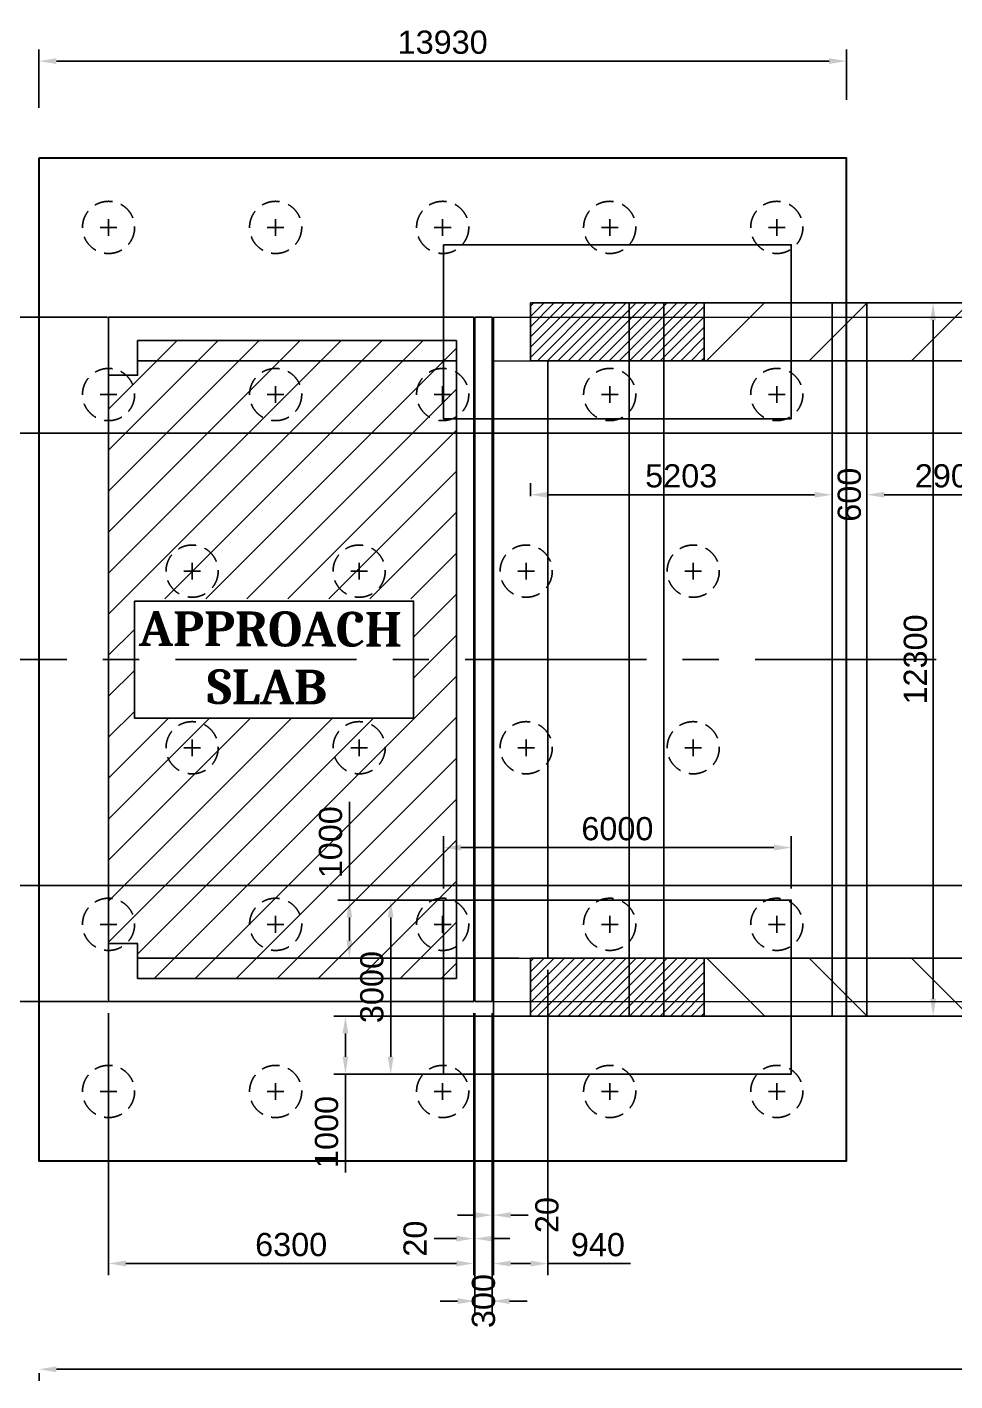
# Model space of a CAD drawing. Header units: millimetres. Extents: x 1231188 to 3899118, y -5478610 to -489530.
# Drawn here: x 3089861 to 3105870, y -2984878 to -2961532 of the extents above; entities that cross this region are included whole.
import ezdxf

# ---------------------------------------------------------------- set-up
doc = ezdxf.new("R2010")
doc.units = ezdxf.units.MM
doc.header["$LTSCALE"] = 25
doc.header["$MEASUREMENT"] = 0
doc.header["$PDMODE"] = 3
doc.linetypes.add('CENTER', pattern=[2, 1.25, -0.25, 0.25, -0.25])
doc.linetypes.add('DASHED', pattern=[0.75, 0.5, -0.25])
doc.layers.get('Defpoints').update_dxf_attribs({"color": 230, "lineweight": 9})
for name, color, linetype in [('ABUTMENT', 1, 'Continuous'), ('ARCH', 4, 'Continuous'), ('SLOPEEARTH', 3, 'Continuous'), ('Suspender', 3, 'Continuous')]:
    doc.layers.add(name, color=color, linetype=linetype)
for name, color, linetype, lineweight in [('COLUMN', 1, 'Continuous', 25), ('DIM', 8, 'Continuous', 13), ('HAJ', 191, 'Continuous', 15), ('HATCH', 191, 'Continuous', 9), ('Long beam', 2, 'Continuous', 15), ('PILE', 214, 'Continuous', 30), ('Slab', 1, 'Continuous', 25)]:
    doc.layers.add(name, color=color, linetype=linetype, lineweight=lineweight)
doc.styles.add('ARIAL', font='arial.ttf', dxfattribs={"height": 400})
doc.styles.get("Standard").update_dxf_attribs({"font": 'swissl.ttf'})
doc.dimstyles.new('100', dxfattribs={"dimscale": 100, "dimtxt": 400, "dimasz": 3, "dimexe": 2, "dimexo": 2, "dimgap": 1, "dimtad": 1, "dimdec": 0, "dimzin": 0, "dimdsep": 46, "dimtxsty": 'ARIAL', "dimcen": 0.09, "dimclrd": 256, "dimclre": 256, "dimclrt": 256, "dimadec": 0, "dimazin": 0, "dimtfac": 1, "dimtdec": 0, "dimtofl": 0, "dimtmove": 2, "dimatfit": 3, "dimfxl": 1, "dimtolj": 1, "dimtzin": 0, "dimlwd": -1, "dimlwe": -1, "dimarcsym": 0})
doc.dimstyles.new('dim-50', dxfattribs={"dimtxt": 200, "dimasz": 200, "dimexe": 20, "dimexo": 20, "dimgap": 0.09, "dimtad": 0, "dimdec": 0, "dimzin": 0, "dimdsep": 46, "dimtxsty": 'Standard', "dimcen": 0.09, "dimclrd": 5, "dimclrt": 5, "dimazin": 0, "dimtfac": 1, "dimtdec": 0, "dimtofl": 0, "dimtmove": 0, "dimatfit": 3, "dimfxl": 1, "dimtolj": 1, "dimtzin": 0, "dimarcsym": 0})

# ---------------------------------------------------------------- blocks, each defined once
blk = doc.blocks.new('*D618')
at = {"layer": 'Defpoints', "color": 0, "lineweight": -2, "ltscale": 150, "transparency": 16777216}
for p in [(3103997, -2962119), (3103997, -2962985, 46692), (3090067, -2963122, 46691)]:
    blk.add_point(p, dxfattribs=at)
at = {"layer": 'DIM', "color": 0, "lineweight": -2, "ltscale": 150, "transparency": 16777216}
for p, q in [((3090067, -2962922), (3090067, -2961919)), ((3103997, -2962785), (3103997, -2961919))]:
    blk.add_line(p, q, dxfattribs=at)
at = {"layer": 'DIM', "color": 5, "lineweight": -2, "ltscale": 150, "transparency": 16777216}
blk.add_line((3090367, -2962119), (3103697, -2962119), dxfattribs=at)
for points in [[(3090367, -2962069), (3090367, -2962169), (3090067, -2962119)], [(3103697, -2962069), (3103697, -2962169), (3103997, -2962119)]]:
    blk.add_solid(points, dxfattribs=at)
at = {"layer": 'DIM', "color": 2, "ltscale": 150, "transparency": 16777216, "insert": (3097032, -2961795), "char_height": 400, "attachment_point": 5, "style": 'ARIAL'}
blk.add_mtext('\\A1;13930', dxfattribs=at)
blk = doc.blocks.new('*D622')
at = {"layer": 'Defpoints', "color": 0, "lineweight": -2, "ltscale": 150, "transparency": 16777216}
for p in [(3103749, -2969597), (3098546, -2969824), (3103749, -2969824)]:
    blk.add_point(p, dxfattribs=at)
at = {"layer": 'DIM', "color": 0, "lineweight": -2, "ltscale": 150, "transparency": 16777216}
for p, q in [((3098546, -2969624), (3098546, -2969397)), ((3103749, -2969624), (3103749, -2969397))]:
    blk.add_line(p, q, dxfattribs=at)
at = {"layer": 'DIM', "color": 5, "lineweight": -2, "ltscale": 150, "transparency": 16777216}
blk.add_line((3098846, -2969597), (3103449, -2969597), dxfattribs=at)
for points in [[(3098846, -2969547), (3098846, -2969647), (3098546, -2969597)], [(3103449, -2969547), (3103449, -2969647), (3103749, -2969597)]]:
    blk.add_solid(points, dxfattribs=at)
at = {"layer": 'DIM', "color": 2, "ltscale": 150, "transparency": 16777216, "insert": (3101147, -2969273), "char_height": 400, "attachment_point": 5, "style": 'ARIAL'}
blk.add_mtext('\\A1;5203', dxfattribs=at)
blk = doc.blocks.new('*D623')
at = {"layer": 'Defpoints', "color": 0, "lineweight": -2, "ltscale": 150, "transparency": 16777216}
for p in [(3104349, -2969597), (3104349, -2969597), (3103749, -2969824)]:
    blk.add_point(p, dxfattribs=at)
at = {"layer": 'DIM', "color": 0, "lineweight": -2, "ltscale": 150, "transparency": 16777216}
blk.add_line((3103749, -2969624), (3103749, -2969397), dxfattribs=at)
at = {"layer": 'DIM', "color": 5, "lineweight": -2, "ltscale": 150, "transparency": 16777216}
for p, q in [((3103449, -2969597), (3103149, -2969597)), ((3104649, -2969597), (3104949, -2969597))]:
    blk.add_line(p, q, dxfattribs=at)
for points in [[(3103449, -2969547), (3103449, -2969647), (3103749, -2969597)], [(3104649, -2969547), (3104649, -2969647), (3104349, -2969597)]]:
    blk.add_solid(points, dxfattribs=at)
at = {"layer": 'DIM', "color": 2, "ltscale": 150, "transparency": 16777216, "insert": (3104049, -2969597), "char_height": 400, "attachment_point": 5, "rotation": 90, "style": 'ARIAL'}
blk.add_mtext('\\A1;600', dxfattribs=at)
blk = doc.blocks.new('*D624')
at = {"layer": 'Defpoints', "color": 0, "lineweight": -2, "ltscale": 150, "transparency": 16777216}
for p in [(3104349, -2969597), (3107248, -2969597), (3107248, -2969597)]:
    blk.add_point(p, dxfattribs=at)
at = {"layer": 'DIM', "color": 5, "lineweight": -2, "ltscale": 150, "transparency": 16777216}
blk.add_line((3104649, -2969597), (3106948, -2969597), dxfattribs=at)
for points in [[(3104649, -2969547), (3104649, -2969647), (3104349, -2969597)], [(3106948, -2969547), (3106948, -2969647), (3107248, -2969597)]]:
    blk.add_solid(points, dxfattribs=at)
at = {"layer": 'DIM', "color": 2, "ltscale": 150, "transparency": 16777216, "insert": (3105799, -2969273), "char_height": 400, "attachment_point": 5, "style": 'ARIAL'}
blk.add_mtext('\\A1;2900', dxfattribs=at)
blk = doc.blocks.new('*D666')
at = {"layer": 'Defpoints', "color": 0, "lineweight": -2, "ltscale": 150, "transparency": 16777216}
for p in [(3091268, -2978337, 46692), (3097568, -2978337, 46692), (3097568, -2982853)]:
    blk.add_point(p, dxfattribs=at)
at = {"layer": 'DIM', "color": 0, "lineweight": -2, "ltscale": 150, "transparency": 16777216}
for p, q in [((3091268, -2978537), (3091268, -2983053)), ((3097568, -2978537), (3097568, -2983053))]:
    blk.add_line(p, q, dxfattribs=at)
at = {"layer": 'DIM', "color": 5, "lineweight": -2, "ltscale": 150, "transparency": 16777216}
blk.add_line((3091568, -2982853), (3097268, -2982853), dxfattribs=at)
for points in [[(3091568, -2982803), (3091568, -2982903), (3091268, -2982853)], [(3097268, -2982803), (3097268, -2982903), (3097568, -2982853)]]:
    blk.add_solid(points, dxfattribs=at)
at = {"layer": 'DIM', "color": 2, "ltscale": 150, "transparency": 16777216, "insert": (3094418, -2982529), "char_height": 400, "attachment_point": 5, "style": 'ARIAL'}
blk.add_mtext('\\A1;6300', dxfattribs=at)
blk = doc.blocks.new('*D667')
at = {"layer": 'Defpoints', "color": 0, "lineweight": -2, "ltscale": 150, "transparency": 16777216}
for p in [(3097568, -2978337), (3097588, -2978337, 0), (3097588, -2982425)]:
    blk.add_point(p, dxfattribs=at)
at = {"layer": 'DIM', "color": 0, "lineweight": -2, "ltscale": 150, "transparency": 16777216}
for p, q in [((3097568, -2978537), (3097568, -2982625)), ((3097588, -2978537), (3097588, -2982625))]:
    blk.add_line(p, q, dxfattribs=at)
at = {"layer": 'DIM', "color": 5, "lineweight": -2, "ltscale": 150, "transparency": 16777216}
for p, q in [((3097268, -2982425), (3096883, -2982425)), ((3097888, -2982425), (3098188, -2982425))]:
    blk.add_line(p, q, dxfattribs=at)
for points in [[(3097268, -2982375), (3097268, -2982475), (3097568, -2982425)], [(3097888, -2982375), (3097888, -2982475), (3097588, -2982425)]]:
    blk.add_solid(points, dxfattribs=at)
at = {"layer": 'DIM', "color": 2, "ltscale": 150, "transparency": 16777216, "insert": (3096558, -2982425), "char_height": 400, "attachment_point": 5, "rotation": 90, "style": 'ARIAL'}
blk.add_mtext('\\A1;20', dxfattribs=at)
blk = doc.blocks.new('*D668')
at = {"layer": 'Defpoints', "color": 0, "lineweight": -2, "ltscale": 150, "transparency": 16777216}
for p in [(3097588, -2978337, 0), (3097887, -2978337, -64193), (3097887, -2983502)]:
    blk.add_point(p, dxfattribs=at)
at = {"layer": 'DIM', "color": 0, "lineweight": -2, "ltscale": 150, "transparency": 16777216}
for p, q in [((3097588, -2978537), (3097588, -2983702)), ((3097887, -2978537), (3097887, -2983702))]:
    blk.add_line(p, q, dxfattribs=at)
at = {"layer": 'DIM', "color": 5, "lineweight": -2, "ltscale": 150, "transparency": 16777216}
for p, q in [((3097288, -2983502), (3096988, -2983502)), ((3098187, -2983502), (3098487, -2983502))]:
    blk.add_line(p, q, dxfattribs=at)
for points in [[(3097288, -2983452), (3097288, -2983552), (3097588, -2983502)], [(3098187, -2983452), (3098187, -2983552), (3097887, -2983502)]]:
    blk.add_solid(points, dxfattribs=at)
at = {"layer": 'DIM', "color": 2, "ltscale": 150, "transparency": 16777216, "insert": (3097737, -2983502), "char_height": 400, "attachment_point": 5, "rotation": 90, "style": 'ARIAL'}
blk.add_mtext('\\A1;300', dxfattribs=at)
blk = doc.blocks.new('*D669')
at = {"layer": 'Defpoints', "color": 0, "lineweight": -2, "ltscale": 150, "transparency": 16777216}
for p in [(3097887, -2978337, 46692), (3097907, -2978337), (3097907, -2982019)]:
    blk.add_point(p, dxfattribs=at)
at = {"layer": 'DIM', "color": 0, "lineweight": -2, "ltscale": 150, "transparency": 16777216}
for p, q in [((3097887, -2978537), (3097887, -2982219)), ((3097907, -2978537), (3097907, -2982219))]:
    blk.add_line(p, q, dxfattribs=at)
at = {"layer": 'DIM', "color": 5, "lineweight": -2, "ltscale": 150, "transparency": 16777216}
for p, q in [((3097587, -2982019), (3097287, -2982019)), ((3098207, -2982019), (3098507, -2982019))]:
    blk.add_line(p, q, dxfattribs=at)
for points in [[(3097587, -2981969), (3097587, -2982069), (3097887, -2982019)], [(3098207, -2981969), (3098207, -2982069), (3097907, -2982019)]]:
    blk.add_solid(points, dxfattribs=at)
at = {"layer": 'DIM', "color": 2, "ltscale": 150, "transparency": 16777216, "insert": (3098832, -2982019), "char_height": 400, "attachment_point": 5, "rotation": 90, "style": 'ARIAL'}
blk.add_mtext('\\A1;20', dxfattribs=at)
blk = doc.blocks.new('*D670')
at = {"layer": 'Defpoints', "color": 0, "lineweight": -2, "ltscale": 150, "transparency": 16777216}
for p in [(3097907, -2977587), (3098848, -2977587), (3098848, -2982855)]:
    blk.add_point(p, dxfattribs=at)
at = {"layer": 'DIM', "color": 0, "lineweight": -2, "ltscale": 150, "transparency": 16777216}
for p, q in [((3097907, -2977787), (3097907, -2983055)), ((3098848, -2977787), (3098848, -2983055))]:
    blk.add_line(p, q, dxfattribs=at)
at = {"layer": 'DIM', "color": 5, "lineweight": -2, "ltscale": 150, "transparency": 16777216}
for p, q in [((3098207, -2982855), (3098548, -2982855)), ((3098848, -2982855), (3100270, -2982855))]:
    blk.add_line(p, q, dxfattribs=at)
for points in [[(3098207, -2982805), (3098207, -2982905), (3097907, -2982855)], [(3098548, -2982805), (3098548, -2982905), (3098848, -2982855)]]:
    blk.add_solid(points, dxfattribs=at)
at = {"layer": 'DIM', "color": 2, "ltscale": 150, "transparency": 16777216, "insert": (3099709, -2982531), "char_height": 400, "attachment_point": 5, "style": 'ARIAL'}
blk.add_mtext('\\A1;940', dxfattribs=at)
blk = doc.blocks.new('*D671')
at = {"layer": 'Defpoints', "color": 0, "lineweight": -2, "ltscale": 150, "transparency": 16777216}
for p in [(3103046, -2975682), (3097046, -2976587), (3103046, -2976587)]:
    blk.add_point(p, dxfattribs=at)
at = {"layer": 'DIM', "color": 0, "lineweight": -2, "ltscale": 150, "transparency": 16777216}
for p, q in [((3097046, -2976387), (3097046, -2975482)), ((3103046, -2976387), (3103046, -2975482))]:
    blk.add_line(p, q, dxfattribs=at)
at = {"layer": 'DIM', "color": 5, "lineweight": -2, "ltscale": 150, "transparency": 16777216}
blk.add_line((3097346, -2975682), (3102746, -2975682), dxfattribs=at)
for points in [[(3097346, -2975632), (3097346, -2975732), (3097046, -2975682)], [(3102746, -2975632), (3102746, -2975732), (3103046, -2975682)]]:
    blk.add_solid(points, dxfattribs=at)
at = {"layer": 'DIM', "color": 2, "ltscale": 150, "transparency": 16777216, "insert": (3100046, -2975358), "char_height": 400, "attachment_point": 5, "style": 'ARIAL'}
blk.add_mtext('\\A1;6000', dxfattribs=at)
blk = doc.blocks.new('*D672')
at = {"layer": 'Defpoints', "color": 0, "lineweight": -2, "ltscale": 150, "transparency": 16777216}
for p in [(3096135, -2976587), (3097046, -2976587), (3097046, -2979587)]:
    blk.add_point(p, dxfattribs=at)
at = {"layer": 'DIM', "color": 0, "lineweight": -2, "ltscale": 150, "transparency": 16777216}
for p, q in [((3096846, -2976587), (3095935, -2976587)), ((3096846, -2979587), (3095935, -2979587))]:
    blk.add_line(p, q, dxfattribs=at)
at = {"layer": 'DIM', "color": 5, "lineweight": -2, "ltscale": 150, "transparency": 16777216}
blk.add_line((3096135, -2979287), (3096135, -2976887), dxfattribs=at)
for points in [[(3096085, -2976887), (3096185, -2976887), (3096135, -2976587)], [(3096085, -2979287), (3096185, -2979287), (3096135, -2979587)]]:
    blk.add_solid(points, dxfattribs=at)
at = {"layer": 'DIM', "color": 2, "ltscale": 150, "transparency": 16777216, "insert": (3095811, -2978087), "char_height": 400, "attachment_point": 5, "rotation": 90, "style": 'ARIAL'}
blk.add_mtext('\\A1;3000', dxfattribs=at)
blk = doc.blocks.new('*D673')
at = {"layer": 'Defpoints', "color": 0, "lineweight": -2, "ltscale": 150, "transparency": 16777216}
for p in [(3095422, -2976587), (3098546, -2976587), (3098546, -2977587)]:
    blk.add_point(p, dxfattribs=at)
at = {"layer": 'DIM', "color": 5, "lineweight": -2, "ltscale": 150, "transparency": 16777216}
for p, q in [((3095422, -2976587), (3095422, -2974891)), ((3095422, -2977287), (3095422, -2976887))]:
    blk.add_line(p, q, dxfattribs=at)
at = {"layer": 'DIM', "color": 0, "lineweight": -2, "ltscale": 150, "transparency": 16777216}
for p, q in [((3098346, -2976587), (3095222, -2976587)), ((3098346, -2977587), (3095222, -2977587))]:
    blk.add_line(p, q, dxfattribs=at)
at = {"layer": 'DIM', "color": 5, "lineweight": -2, "ltscale": 150, "transparency": 16777216}
for points in [[(3095372, -2976887), (3095472, -2976887), (3095422, -2976587)], [(3095372, -2977287), (3095472, -2977287), (3095422, -2977587)]]:
    blk.add_solid(points, dxfattribs=at)
at = {"layer": 'DIM', "color": 2, "ltscale": 150, "transparency": 16777216, "insert": (3095098, -2975589), "char_height": 400, "attachment_point": 5, "rotation": 90, "style": 'ARIAL'}
blk.add_mtext('\\A1;1000', dxfattribs=at)
blk = doc.blocks.new('*D674')
at = {"layer": 'Defpoints', "color": 0, "lineweight": -2, "ltscale": 150, "transparency": 16777216}
for p in [(3095354, -2978587), (3098846, -2978587), (3098846, -2979587)]:
    blk.add_point(p, dxfattribs=at)
at = {"layer": 'DIM', "color": 0, "lineweight": -2, "ltscale": 150, "transparency": 16777216}
for p, q in [((3098646, -2978587), (3095154, -2978587)), ((3098646, -2979587), (3095154, -2979587))]:
    blk.add_line(p, q, dxfattribs=at)
at = {"layer": 'DIM', "color": 5, "lineweight": -2, "ltscale": 150, "transparency": 16777216}
for p, q in [((3095354, -2978887), (3095354, -2979287)), ((3095354, -2979587), (3095354, -2981283))]:
    blk.add_line(p, q, dxfattribs=at)
for points in [[(3095304, -2978887), (3095404, -2978887), (3095354, -2978587)], [(3095304, -2979287), (3095404, -2979287), (3095354, -2979587)]]:
    blk.add_solid(points, dxfattribs=at)
at = {"layer": 'DIM', "color": 2, "ltscale": 150, "transparency": 16777216, "insert": (3095030, -2980585), "char_height": 400, "attachment_point": 5, "rotation": 90, "style": 'ARIAL'}
blk.add_mtext('\\A1;1000', dxfattribs=at)
blk = doc.blocks.new('*D675')
at = {"layer": 'Defpoints', "color": 0, "lineweight": -2, "ltscale": 150, "transparency": 16777216}
for p in [(3090068, -2984546, 46692), (3125538, -2984546), (3125538, -2984678)]:
    blk.add_point(p, dxfattribs=at)
at = {"layer": 'DIM', "color": 0, "lineweight": -2, "ltscale": 150, "transparency": 16777216}
for p, q in [((3090068, -2984746), (3090068, -2984878)), ((3125538, -2984746), (3125538, -2984878))]:
    blk.add_line(p, q, dxfattribs=at)
at = {"layer": 'DIM', "color": 5, "lineweight": -2, "ltscale": 150, "transparency": 16777216}
blk.add_line((3090368, -2984678), (3125238, -2984678), dxfattribs=at)
for points in [[(3090368, -2984628), (3090368, -2984728), (3090068, -2984678)], [(3125238, -2984628), (3125238, -2984728), (3125538, -2984678)]]:
    blk.add_solid(points, dxfattribs=at)
at = {"layer": 'DIM', "color": 2, "ltscale": 150, "transparency": 16777216, "insert": (3107803, -2984354), "char_height": 400, "attachment_point": 5, "style": 'ARIAL'}
blk.add_mtext('\\A1;35470', dxfattribs=at)
blk = doc.blocks.new('*D896')
at = {"layer": 'COLUMN', "ltscale": 100, "transparency": 16777216}
for p, q in [((3105335, -2966287), (3105693, -2966287)), ((3105493, -2966587), (3105493, -2978287)), ((3105335, -2978587), (3105693, -2978587))]:
    blk.add_line(p, q, dxfattribs=at)
at = {"layer": 'COLUMN', "lineweight": -2, "ltscale": 100, "transparency": 16777216}
for points in [[(3105443, -2966587), (3105543, -2966587), (3105493, -2966287)], [(3105443, -2978287), (3105543, -2978287), (3105493, -2978587)]]:
    blk.add_solid(points, dxfattribs=at)
at = {"layer": 'Defpoints', "color": 0, "lineweight": -2, "ltscale": 100, "transparency": 16777216}
for p in [(3105135, -2966287, 35385), (3105135, -2978587), (3105493, -2978587)]:
    blk.add_point(p, dxfattribs=at)
at = {"layer": 'COLUMN', "lineweight": -2, "ltscale": 100, "transparency": 16777216, "insert": (3105189, -2972437), "char_height": 400, "attachment_point": 5, "rotation": 90, "style": 'ARIAL'}
blk.add_mtext('\\A1;12300', dxfattribs=at)

msp = doc.modelspace()

# ---------------------------------------------------------------- hatches: boundary and pattern name
at = {"layer": 'COLUMN', "lineweight": -2, "ltscale": 100, "true_color": 0x939598}
h = msp.add_hatch(dxfattribs=at)
h.set_pattern_fill('ANSI31', color=252, scale=4000)
h.set_pattern_definition([(45, (0, 1224.85), (-353.55339, 353.55339), [])])
h.paths.add_polyline_path([(3096528.5, -2971430.17043), (3096528.5, -2973449.17043), (3097267.50315, -2972437), (3097267.50315, -2966937), (3091767.51372, -2966937), (3091767.51372, -2967537), (3091267.50315, -2967537), (3091267.50315, -2972437), (3091712, -2973449.17043), (3091712, -2971430.17043)])
h.paths.add_polyline_path([(3091712, -2971430.17043), (3096528.5, -2971430.17043), (3096528.5, -2971393.15336), (3091712, -2971393.15336)])
h.paths.add_polyline_path([(3096528.5, -2973449.17043), (3091712, -2973449.17043), (3091267.50315, -2972437), (3091267.50315, -2977337), (3091767.50315, -2977337), (3091767.51494, -2977937), (3096867.80413, -2977936.9949), (3097267.50315, -2977937), (3097267.50315, -2972437)])
at = {"layer": 'HATCH', "linetype": 'ByBlock', "ltscale": 100}
h = msp.add_hatch(dxfattribs=at)
h.set_pattern_fill('ANSI31', color=256, scale=1000, style=0)
h.set_pattern_definition([(45, (-7704133.42, -8436378.8), (-88.3883476, 88.3883476), [])])
h.paths.add_polyline_path([(3101545.50942, -2967287), (3101545.50942, -2966287), (3098545.50942, -2966287), (3098545.50942, -2967287)])
h = msp.add_hatch(dxfattribs=at)
h.set_pattern_fill('ANSI31', color=256, scale=10000, style=0)
h.set_pattern_definition([(45, (-7696319.6, -8431839.4), (-883.88348, 883.88348), [])])
h.paths.add_polyline_path([(3101545.50942, -2966287), (3101545.50942, -2967287), (3125545.50942, -2967287), (3125545.50942, -2966287)])
h = msp.add_hatch(dxfattribs=at)
h.set_pattern_fill('ANSI31', color=256, scale=1000, style=0)
h.set_pattern_definition([(45, (-7704133.42, -8447678.8), (-88.3883476, 88.3883476), [])])
h.paths.add_polyline_path([(3101545.50942, -2978586.99951), (3101545.50942, -2977586.99951), (3098545.50942, -2977586.99951), (3098545.50942, -2978586.99951)])
h = msp.add_hatch(dxfattribs=at)
h.set_pattern_fill('ANSI31', color=256, scale=10000, style=0)
h.set_pattern_definition([(315, (-7696319.6, 2486965.4), (-883.88348, -883.88348), [])])
h.paths.add_polyline_path([(3125545.50942, -2978587), (3125545.50942, -2977587), (3101545.50942, -2977587), (3101545.50942, -2978587)])

# ---------------------------------------------------------------- linework, layer by layer
at = {"layer": 'ABUTMENT', "ltscale": 5000}
for p, q in [((3097567.53714, -2966537, -12632.21922), (3097567.53714, -2978337, -17415.97068)), ((3097587.53714, -2966537, 30004.80991), (3097587.53714, -2978337, 25221.05845)), ((3097587.53714, -2966537), (3097887.10716, -2966537, 46691.78814)), ((3097887.32508, -2966537, -59409.40421), (3097887.32508, -2978337, -64193.15567)), ((3097907.32508, -2966537, -16772.37507), (3097907.32508, -2978337, -21556.12653)), ((3091767.51372, -2967287), (3097267.50315, -2967286.99952)), ((3098845.50942, -2967286.99953, 72508.78352), (3098845.50942, -2977586.99951, 68139.8082)), ((3091767.50315, -2977587), (3097267.50315, -2977587, 46691.78814)), ((3097587.53714, -2978337), (3097887.32508, -2978337, -64193.15567))]:
    msp.add_line(p, q, dxfattribs=at)
at = {"layer": 'ABUTMENT'}
for p, q in [((3091767.51372, -2966937), (3096867.80413, -2966936.9949)), ((3097887.1058, -2967286.9995, 46691.78814), (3097887.06167, -2977586.99951, 46691.78814)), ((3097267.50315, -2967436.9949), (3097267.78504, -2977437.00217)), ((3091767.50315, -2977937), (3096867.80413, -2977936.9949))]:
    msp.add_line(p, q, dxfattribs=at)
at = {"layer": 'ABUTMENT', "ltscale": 5000, "elevation": 46691.78814}
msp.add_lwpolyline([(3097567.53714, -2978337), (3097567.53714, -2966537), (3091267.50315, -2966537), (3091267.50315, -2967537), (3091767.51372, -2967537), (3091767.51372, -2966937), (3097267.50315, -2966937), (3097267.50315, -2977937), (3091767.50315, -2977937), (3091767.50315, -2977337), (3091267.50315, -2977337), (3091267.50315, -2978337), (3097567.53714, -2978337)], dxfattribs=at)
at = {"layer": 'ARCH', "linetype": 'ByBlock', "ltscale": 100}
msp.add_line((3099913.23017, -2978587), (3125545.50942, -2978587), dxfattribs=at)
for points in [[(3097045.50942, -2965287), (3103045.50942, -2965287), (3103045.50942, -2968287), (3097045.50942, -2968287)], [(3098545.50942, -2966287), (3101545.50942, -2966287), (3101545.50942, -2967287), (3098545.50942, -2967287)], [(3097045.50942, -2976587.00046), (3103045.50942, -2976587.00046), (3103045.50942, -2979587.00046), (3097045.50942, -2979587.00046)], [(3098545.50942, -2977586.99951), (3101545.50942, -2977586.99951), (3101545.50942, -2978586.99951), (3098545.50942, -2978586.99951)]]:
    msp.add_lwpolyline(points, close=True, dxfattribs=at)
for points in [[(3101545.50942, -2966287), (3101545.50942, -2967287), (3125545.50942, -2967287)], [(3125545.50942, -2966287), (3101545.50942, -2966287)], [(3101545.50942, -2978587), (3101545.50942, -2977587), (3125545.50942, -2977587)], [(3125545.50942, -2978587), (3101545.50942, -2978587)]]:
    msp.add_lwpolyline(points, dxfattribs=at)
at = {"layer": 'COLUMN', "lineweight": -2}
for p, q in [((3091267.50315, -2965131, 46691.78814), (3091267.50315, -2964843, 46691.78814)), ((3094149.50472, -2965131, 35018.84111), (3094149.50472, -2964843, 35018.84111)), ((3097031.50629, -2965131, 23345.89407), (3097031.50629, -2964843, 23345.89407)), ((3099913.50785, -2965131, 11672.94704), (3099913.50785, -2964843, 11672.94704)), ((3102795.50942, -2965131), (3102795.50942, -2964843)), ((3091123.50315, -2964987, 46691.78814), (3091411.50315, -2964987, 46691.78814)), ((3094005.50472, -2964987, 35018.84111), (3094293.50472, -2964987, 35018.84111)), ((3096887.50629, -2964987, 23345.89407), (3097175.50629, -2964987, 23345.89407)), ((3099769.50785, -2964987, 11672.94704), (3100057.50785, -2964987, 11672.94704)), ((3102651.50942, -2964987), (3102939.50942, -2964987)), ((3091267.50315, -2968013, 46691.78814), (3091267.50315, -2967725, 46691.78814)), ((3094149.50472, -2968013, 35018.84111), (3094149.50472, -2967725, 35018.84111)), ((3097031.50629, -2968013, 23345.89407), (3097031.50629, -2967725, 23345.89407)), ((3099913.50785, -2968013, 11672.94704), (3099913.50785, -2967725, 11672.94704)), ((3102795.50942, -2968013), (3102795.50942, -2967725)), ((3091123.50315, -2967869, 46691.78814), (3091411.50315, -2967869, 46691.78814)), ((3094005.50472, -2967869, 35018.84111), (3094293.50472, -2967869, 35018.84111)), ((3096887.50629, -2967869, 23345.89407), (3097175.50629, -2967869, 23345.89407)), ((3099769.50785, -2967869, 11672.94704), (3100057.50785, -2967869, 11672.94704)), ((3102651.50942, -2967869), (3102939.50942, -2967869)), ((3092708.50394, -2971058.33333, -42551.63229), (3092708.50394, -2970770.33333, -42551.63229)), ((3095590.5055, -2971058.33333, -42551.63229), (3095590.5055, -2970770.33333, -42551.63229)), ((3098472.50707, -2971058.33333, -42551.63229), (3098472.50707, -2970770.33333, -42551.63229)), ((3101354.50864, -2971058.33333, -42551.63229), (3101354.50864, -2970770.33333, -42551.63229)), ((3092564.50394, -2970914.33333, -42551.63229), (3092852.50394, -2970914.33333, -42551.63229)), ((3095446.5055, -2970914.33333, -42551.63229), (3095734.5055, -2970914.33333, -42551.63229)), ((3098328.50707, -2970914.33333, -42551.63229), (3098616.50707, -2970914.33333, -42551.63229)), ((3101210.50864, -2970914.33333, -42551.63229), (3101498.50864, -2970914.33333, -42551.63229)), ((3092708.50394, -2974103.66667, -42551.63229), (3092708.50394, -2973815.66667, -42551.63229)), ((3095590.5055, -2974103.66667, -42551.63229), (3095590.5055, -2973815.66667, -42551.63229)), ((3098472.50707, -2974103.66667, -42551.63229), (3098472.50707, -2973815.66667, -42551.63229)), ((3101354.50864, -2974103.66667, -42551.63229), (3101354.50864, -2973815.66667, -42551.63229)), ((3092564.50394, -2973959.66667, -42551.63229), (3092852.50394, -2973959.66667, -42551.63229)), ((3095446.5055, -2973959.66667, -42551.63229), (3095734.5055, -2973959.66667, -42551.63229)), ((3098328.50707, -2973959.66667, -42551.63229), (3098616.50707, -2973959.66667, -42551.63229)), ((3101210.50864, -2973959.66667, -42551.63229), (3101498.50864, -2973959.66667, -42551.63229)), ((3091267.50315, -2977149, 46691.78814), (3091267.50315, -2976861, 46691.78814)), ((3094149.50472, -2977149, 35018.84111), (3094149.50472, -2976861, 35018.84111)), ((3097031.50629, -2977149, 23345.89407), (3097031.50629, -2976861, 23345.89407)), ((3099913.50785, -2977149, 11672.94704), (3099913.50785, -2976861, 11672.94704)), ((3102795.50942, -2977149), (3102795.50942, -2976861)), ((3091123.50315, -2977005, 46691.78814), (3091411.50315, -2977005, 46691.78814)), ((3094005.50472, -2977005, 35018.84111), (3094293.50472, -2977005, 35018.84111)), ((3096887.50629, -2977005, 23345.89407), (3097175.50629, -2977005, 23345.89407)), ((3099769.50785, -2977005, 11672.94704), (3100057.50785, -2977005, 11672.94704)), ((3102651.50942, -2977005), (3102939.50942, -2977005)), ((3091123.50315, -2979887, 46691.78814), (3091411.50315, -2979887, 46691.78814)), ((3091267.50315, -2980031, 46691.78814), (3091267.50315, -2979743, 46691.78814)), ((3094005.50472, -2979887, 35018.84111), (3094293.50472, -2979887, 35018.84111)), ((3094149.50472, -2980031, 35018.84111), (3094149.50472, -2979743, 35018.84111)), ((3096887.50629, -2979887, 23345.89407), (3097175.50629, -2979887, 23345.89407)), ((3097031.50629, -2980031, 23345.89407), (3097031.50629, -2979743, 23345.89407)), ((3099769.50785, -2979887, 11672.94704), (3100057.50785, -2979887, 11672.94704)), ((3099913.50785, -2980031, 11672.94704), (3099913.50785, -2979743, 11672.94704)), ((3102651.50942, -2979887), (3102939.50942, -2979887)), ((3102795.50942, -2980031), (3102795.50942, -2979743))]:
    msp.add_line(p, q, dxfattribs=at)
at = {"layer": 'COLUMN', "color": 8, "lineweight": -2, "ltscale": 100, "elevation": 46691.78814}
msp.add_lwpolyline([(3097267.50315, -2966937), (3091767.51372, -2966937), (3091767.51372, -2967537), (3091267.50315, -2967537), (3091267.50315, -2977337), (3091767.50315, -2977337), (3091767.51494, -2977937), (3097267.50315, -2977937), (3097267.50315, -2966937)], dxfattribs=at)
at = {"layer": 'COLUMN', "color": 252, "lineweight": -2, "ltscale": 100, "true_color": 0x939598}
msp.add_lwpolyline([(3091712, -2971430.17043), (3096528.5, -2971430.17043), (3096528.5, -2973449.17043), (3091712, -2973449.17043)], close=True, dxfattribs=at)
at = {"layer": 'Long beam', "linetype": 'ByBlock', "ltscale": 100}
for p, q in [((3091237.10716, -2966537, 46691.78814), (3097567.53714, -2966537, 46691.78814)), ((3091913.23017, -2966537), (3097567.53714, -2966537)), ((3097587.53714, -2966537, 46691.78814), (3097887.10716, -2966537, 46691.78814)), ((3097587.53714, -2966537), (3097887.32508, -2966537)), ((3097907.32508, -2966537), (3125545.50942, -2966537)), ((3097907.32508, -2967286.99952), (3125545.50942, -2967286.99964)), ((3097907.32508, -2977586.99951), (3125545.50942, -2977586.99951)), ((3091237.10716, -2978337, 46691.78814), (3097567.53714, -2978337, 46691.78814)), ((3091913.23017, -2978337), (3097567.53714, -2978337)), ((3097587.53714, -2978337, 46691.78814), (3097887.10716, -2978337, 46691.78814)), ((3097587.53714, -2978337), (3097887.32508, -2978337)), ((3097907.32508, -2978337), (3125545.50942, -2978337))]:
    msp.add_line(p, q, dxfattribs=at)
at = {"layer": 'PILE', "color": 0, "linetype": 'ByBlock', "ltscale": 100, "elevation": 46691.78814}
msp.add_lwpolyline([(3090067.50315, -2963787), (3103995.50942, -2963787), (3103995.50942, -2981087), (3090067.50315, -2981087)], close=True, dxfattribs=at)
at = {"layer": 'PILE', "linetype": 'DASHED', "lineweight": -2, "ltscale": 25}
for centre in [(3091267.50315, -2964987, 46691.78814), (3094149.50472, -2964987, 35018.84111), (3097031.50629, -2964987, 23345.89407), (3099913.50785, -2964987, 11672.94704), (3102795.50942, -2964987), (3091267.50315, -2967869, 46691.78814), (3094149.50472, -2967869, 35018.84111), (3097031.50629, -2967869, 23345.89407), (3099913.50785, -2967869, 11672.94704), (3102795.50942, -2967869), (3092708.50394, -2970914.33333, -42551.63229), (3095590.5055, -2970914.33333, -42551.63229), (3098472.50707, -2970914.33333, -42551.63229), (3101354.50864, -2970914.33333, -42551.63229), (3092708.50394, -2973959.66667, -42551.63229), (3095590.5055, -2973959.66667, -42551.63229), (3098472.50707, -2973959.66667, -42551.63229), (3101354.50864, -2973959.66667, -42551.63229), (3091267.50315, -2977005, 46691.78814), (3094149.50472, -2977005, 35018.84111), (3097031.50629, -2977005, 23345.89407), (3099913.50785, -2977005, 11672.94704), (3102795.50942, -2977005), (3091267.50315, -2979887, 46691.78814), (3094149.50472, -2979887, 35018.84111), (3097031.50629, -2979887, 23345.89407), (3099913.50785, -2979887, 11672.94704), (3102795.50942, -2979887)]:
    msp.add_circle(centre, 450, dxfattribs=at)
at = {"layer": 'Slab', "ltscale": 400}
for p, q in [((3069167.07901, -2966537, 4140.15585), (3091237.10716, -2966537, 46691.78814)), ((3069167.07901, -2968537, 4140.15585), (3097567.53714, -2968537, 46691.78814)), ((3097567.53714, -2968537), (3091913.23017, -2968537)), ((3097587.53714, -2968537, 46691.78814), (3097827.10716, -2968537, 46691.78814)), ((3097887.32508, -2968537), (3097587.53714, -2968537)), ((3125545.50942, -2968537), (3097907.32508, -2968537)), ((3069167.07901, -2976337, 4140.15585), (3097567.53714, -2976337, 46691.78814)), ((3097567.53714, -2976337), (3091913.23017, -2976337)), ((3097587.53714, -2976337, 46691.78814), (3097827.10716, -2976337, 46691.78814)), ((3097887.32508, -2976337), (3097587.53714, -2976337)), ((3125545.50942, -2976337), (3097907.32508, -2976337)), ((3069167.07901, -2978337, 4140.15585), (3091237.10716, -2978337, 46691.78814))]:
    msp.add_line(p, q, dxfattribs=at)
at = {"layer": 'SLOPEEARTH', "color": 0, "linetype": 'CENTER', "lineweight": -3, "ltscale": 100}
msp.add_line((3125545.50942, -2972437), (3068147.16035, -2972437, 4140.15585), dxfattribs=at)
at = {"layer": 'Suspender', "color": 6, "linetype": 'ByBlock'}
for points in [[(3100249.06694, -2966287), (3100849.06694, -2966287), (3100849.06694, -2978587), (3100249.06694, -2978587)], [(3103748.72249, -2966287), (3104348.72249, -2966287), (3104348.72249, -2978587), (3103748.72249, -2978587)]]:
    msp.add_lwpolyline(points, close=True, dxfattribs=at)

# ---------------------------------------------------------------- texts
at = {"layer": 'HAJ', "ltscale": 15, "insert": (3090847.63235, -2973205.52785), "char_height": 600, "width": 6280.9319209, "attachment_point": 7, "rotation": 359.798576433}
msp.add_mtext('\\pi742,t838;{\\fCambria|b1|i0|c0|p18;\\C256;\\c0; APPROACH \\P\\pi2118.5,t2214.5;SLAB}', dxfattribs=at)

# ---------------------------------------------------------------- dimensions: what is measured, and where the dimension line sits
at = {"layer": 'COLUMN', "color": 8, "lineweight": -2, "ltscale": 100}
dim = msp.add_linear_dim(base=(3105493, -2978587), p1=(3105135, -2966287, 35384.66131), p2=(3105135, -2978587), angle=90, dimstyle='100', dxfattribs=at)
dim.commit()
dim.dimension.update_dxf_attribs({"geometry": '*D896', "text_midpoint": (3105188.63438, -2972437)})
at = {"layer": 'DIM', "ltscale": 150}
for base, p1, p2, picture, middle in [((3103996.50369, -2962119), (3090066.50461, -2963122.44184, 46690.78815), (3103996.50369, -2962985.10693, 46691.78814), '*D618', (3097031.50415, -2961794.63438)), ((3103748.72249, -2969597), (3098545.50942, -2969824.5), (3103748.72249, -2969824.5), '*D622', (3101147.11596, -2969272.63438)), ((3107248.37805, -2969597), (3104348.72249, -2969597), (3107248.37805, -2969597), '*D624', (3105798.55027, -2969272.7708)), ((3103045.50942, -2975682), (3097045.50942, -2976587.00046), (3103045.50942, -2976587.00046), '*D671', (3100045.50942, -2975357.7708)), ((3098847.50942, -2982855), (3097907.32508, -2977586.99951), (3098847.50942, -2977586.99951), '*D670', (3099708.70996, -2982530.7708)), ((3097567.53714, -2982853.5), (3091267.50315, -2978337, 46691.78814), (3097567.53714, -2978337, 46691.78814), '*D666', (3094417.52015, -2982529.13438)), ((3125537.73771, -2984678.5), (3090067.50315, -2984546.5, 46691.78814), (3125537.73771, -2984546.5), '*D675', (3107802.62043, -2984354.13438))]:
    dim = msp.add_linear_dim(base=base, p1=p1, p2=p2, dimstyle='dim-50', override={"dimtxt": 300, "dimasz": 300, "dimexe": 200, "dimexo": 200, "dimgap": 120, "dimtad": 1, "dimtxsty": 'ARIAL', "dimclrt": 2}, dxfattribs=at)
    dim.commit()
    dim.dimension.update_dxf_attribs({"geometry": picture, "text_midpoint": middle})
for base, p1, p2, picture, middle in [((3104348.72249, -2969597), (3103748.72249, -2969824.5), (3104348.72249, -2969597), '*D623', (3104048.72249, -2969597)), ((3097587.53671, -2982425.5), (3097567.53714, -2978337), (3097587.53671, -2978337, 0.0934), '*D667', (3096558.31477, -2982425.5)), ((3097887.32508, -2983502), (3097587.53793, -2978337, -0.16795), (3097887.32508, -2978337, -64193.15567), '*D668', (3097737.4315, -2983502)), ((3097907.32508, -2982019.5), (3097887.10716, -2978337, 46691.78814), (3097907.32508, -2978337), '*D669', (3098831.55428, -2982019.5))]:
    dim = msp.add_linear_dim(base=base, p1=p1, p2=p2, dimstyle='dim-50', override={"dimtxt": 300, "dimasz": 300, "dimexe": 200, "dimexo": 200, "dimgap": 120, "dimtad": 1, "dimtxsty": 'ARIAL', "dimclrt": 2}, dxfattribs=at)
    dim.commit()
    dim.dimension.update_dxf_attribs({"geometry": picture, "text_midpoint": middle, "dimtype": 160, "text_rotation": 90})
for base, p1, p2, picture, middle in [((3095422, -2976587.00046), (3098545.50942, -2977586.99951), (3098545.50942, -2976587.00046), '*D673', (3095097.7708, -2975589.23784)), ((3096135, -2976587.00046), (3097045.50942, -2979587.00046), (3097045.50942, -2976587.00046), '*D672', (3095810.63438, -2978087.00046))]:
    dim = msp.add_linear_dim(base=base, p1=p1, p2=p2, angle=90, dimstyle='dim-50', override={"dimtxt": 300, "dimasz": 300, "dimexe": 200, "dimexo": 200, "dimgap": 120, "dimtad": 1, "dimtxsty": 'ARIAL', "dimclrt": 2}, dxfattribs=at)
    dim.commit()
    dim.dimension.update_dxf_attribs({"geometry": picture, "text_midpoint": middle})
dim = msp.add_linear_dim(base=(3095354.5, -2978586.99951), p1=(3098845.50942, -2979587.00046), p2=(3098845.50942, -2978586.99951), angle=90, dimstyle='dim-50', override={"dimtxt": 300, "dimasz": 300, "dimexe": 200, "dimexo": 200, "dimgap": 120, "dimtad": 1, "dimtxsty": 'ARIAL', "dimclrt": 2}, dxfattribs=at)
dim.commit()
dim.dimension.update_dxf_attribs({"geometry": '*D674', "text_midpoint": (3095354.5, -2980584.76308), "dimtype": 160})

doc.saveas('drawing.dxf')
